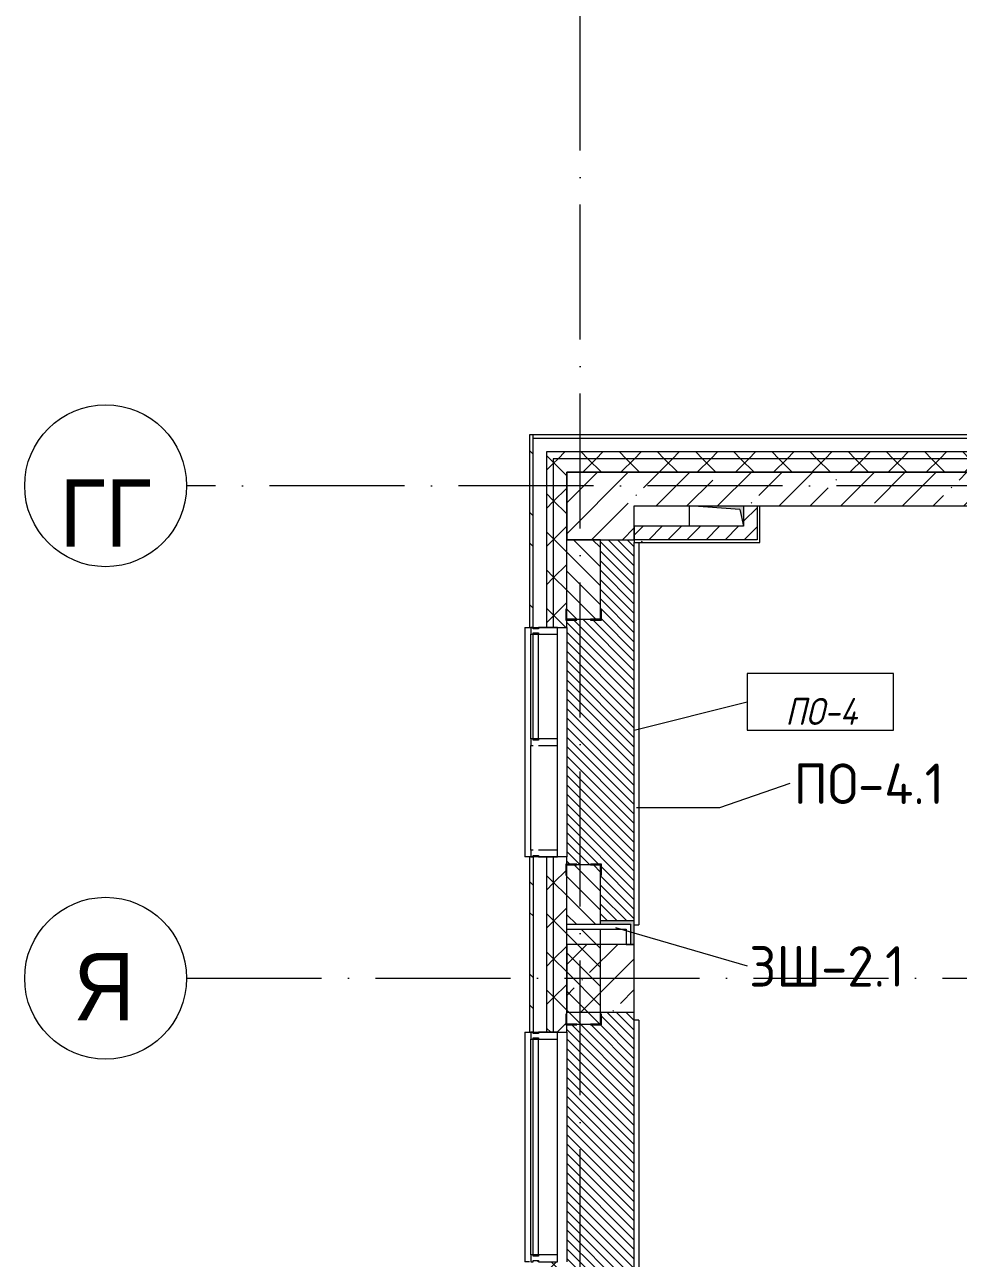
# Model space of a CAD drawing. Header units: millimetres. Extents: x -6467 to 106027, y -7090 to 195095.
# Drawn here: x -6467 to 451, y 41906 to 51047 of the extents above; entities that cross this region are included whole.
import ezdxf

# ---------------------------------------------------------------- set-up
doc = ezdxf.new("R2010")
doc.units = ezdxf.units.MM
doc.linetypes.add('50_200_ШТРИХ_1Т_ш5_п1_п1_', pattern=[1400, 1000, -200, 0, -200])
for name, color, linetype, lineweight in [('A-FLOR', 7, 'Continuous', 9), ('A-FLOR-IDEN', 7, 'Continuous', 9), ('A-GLAZ', 7, 'Continuous', 5), ('A-GLAZ-CWMG', 7, 'Continuous', 9), ('A-GLAZ-CWMG-1', 7, 'Continuous', 20), ('A-WALL', 7, 'Continuous', 5), ('A-WALL-FNSH-1', 7, 'Continuous', 5), ('A-WALL-IDEN', 7, 'Continuous', 9), ('I-WALL', 7, 'Continuous', 5), ('S-COLS-1', 7, 'Continuous', 5)]:
    doc.layers.add(name, color=color, linetype=linetype, lineweight=lineweight)
for name, color, linetype, lineweight, true_color in [('A-FLOR-PATT-1', 7, 'Continuous', 5, 0xd61c12), ('A-GENM-1', 7, 'Continuous', 9, 0xaaaaaa), ('A-GENM-2', 7, 'Continuous', 20, 0xaaaaaa), ('A-WALL-1', 7, 'Continuous', 5, 0x77b143), ('A-WALL-3', 7, 'Continuous', 5, 0x787878), ('I-WALL-1', 7, 'Continuous', 5, 0x787878), ('M-EQPM-1', 7, 'Continuous', 9, 0xaaaaaa), ('M-EQPM-2', 7, 'Continuous', 9, 0xe2e2e2), ('Оси-1', 7, 'Continuous', 20, 0xaaaaaa), ('Оси-2', 7, 'Continuous', 9, 0xaaaaaa), ('Оси-3', 7, '50_200_ШТРИХ_1Т_ш5_п1_п1_', 9, 0xaaaaaa)]:
    doc.layers.add(name, color=color, linetype=linetype, lineweight=lineweight, true_color=true_color)
doc.styles.add('Arial', font='arial.ttf', dxfattribs={"width": 0.9, "height": 500})
doc.styles.add('GOST Common', font='', dxfattribs={"height": 300})
doc.styles.add('GOST Common_I', font='', dxfattribs={"width": 0.9, "height": 200})
doc.styles.get('GOST Common').set_extended_font_data('GOST Common')
doc.styles.get('GOST Common_I').set_extended_font_data('GOST Common', italic=True)
pattern_1 = [(45, (0, 0), (-228.0985, 228.0985), []), (45, (228.1, 0), (-228.0985, 228.0985), [403.225, -80.645, 6.706, -73.939])]
pattern_2 = [(45, (0, 0), (-141.42136, 141.42136), []), (135, (0, 0), (-141.42136, -141.42136), [])]
pattern_3 = [(0, (0, 0), (406.4, 101.6), [6.706, -298.094, 6.706, -298.094, -1625.6]), (0, (0, 0), (406.4, 101.6), [-609.6, 6.706, -602.894, 6.706, -298.094, -711.2]), (0, (0, 0), (406.4, 101.6), [-1524, 6.706, -196.494, 6.706, -501.294]), (120, (152.4, 50.8), (-291.18818, 301.15272), [6.706, -298.094, 6.706, -298.094, -1625.6]), (120, (152.4, 50.8), (-291.18818, 301.15272), [-609.6, 6.706, -602.894, 6.706, -298.094, -711.2]), (120, (152.4, 50.8), (-291.18818, 301.15272), [-1524, 6.706, -196.494, 6.706, -501.294]), (240, (203.2, 254), (-115.21182, -402.75272), [6.706, -298.094, 6.706, -298.094, -1625.6]), (240, (203.2, 254), (-115.21182, -402.75272), [-609.6, 6.706, -602.894, 6.706, -298.094, -711.2]), (240, (203.2, 254), (-115.21182, -402.75272), [-1524, 6.706, -196.494, 6.706, -501.294])]
pattern_4 = [(45, (0, 0), (-70.71068, 70.71068), [])]

# ---------------------------------------------------------------- blocks, each defined once
blk = doc.blocks.new('Прямоугольный импост - Импост структурный с накладкой - 180мм-22437098-АИ_План этажа Радиаторы_2')
at = {"layer": 'A-GLAZ-CWMG-1'}
for p, q in [((-50, 0), (-50, 17)), ((-50, 17), (0, 17)), ((-40, 0), (-50, 0)), ((-40, -40), (-40, 0)), ((0, 0), (-10, 0)), ((-10, 0), (-10, -40)), ((0, 17), (0, 0)), ((-50, -180), (-50, -40)), ((-50, -40), (-40, -40)), ((-10, -40), (0, -40)), ((0, -40), (0, -180)), ((0, -180), (-50, -180))]:
    blk.add_line(p, q, dxfattribs=at)
blk = doc.blocks.new('Прямоугольный импост - Импост структурный с накладкой - 180мм-22437099-АИ_План этажа Радиаторы_2')
at = {"layer": 'A-GLAZ-CWMG-1'}
for p, q in [((0, 17), (-50, 17)), ((-50, 17), (-50, 0)), ((-50, 0), (-40, 0)), ((-40, 0), (-40, -40)), ((-10, -40), (-10, 0)), ((-10, 0), (0, 0)), ((0, 0), (0, 17)), ((-40, -40), (-50, -40)), ((-50, -40), (-50, -180)), ((0, -40), (-10, -40)), ((0, -180), (0, -40)), ((-50, -180), (0, -180))]:
    blk.add_line(p, q, dxfattribs=at)
blk = doc.blocks.new('Прямоугольный импост - Импост структурный с накладкой - 180мм-V235-АИ_План этажа Радиаторы_2')
at = {"layer": 'A-GLAZ-CWMG'}
for p, q in [((-2717, 56231), (-2717, 57831)), ((-2700, 57831), (-2660, 57831)), ((-2700, 56231), (-2700, 57831)), ((-2660, 56231), (-2660, 57831)), ((-2520, 56231), (-2520, 57831)), ((-2660, 56231), (-2700, 56231))]:
    blk.add_line(p, q, dxfattribs=at)
blk = doc.blocks.new('Прямоугольный импост - Импост структурный с накладкой - 180мм-22437111-АИ_План этажа Радиаторы_2')
at = {"layer": 'A-GLAZ-CWMG-1'}
for p, q in [((-50, 0), (-50, 17)), ((-50, 17), (0, 17)), ((0, 0), (-10, 0)), ((-10, 0), (-10, -40)), ((0, 17), (0, 0)), ((-50, -180), (-50, -40)), ((-10, -40), (0, -40)), ((0, -40), (0, -180)), ((0, -180), (-50, -180))]:
    blk.add_line(p, q, dxfattribs=at)
blk = doc.blocks.new('Прямоугольный импост - Импост структурный с накладкой - 180мм-22071093-АИ_План этажа Радиаторы_2')
at = {"layer": 'A-GLAZ-CWMG'}
for p, q in [((23480, 63231), (23480, 64006)), ((23497, 64006), (23537, 64006)), ((23497, 63231), (23497, 64006)), ((23537, 63231), (23537, 64006)), ((23677, 63231), (23677, 64006)), ((23537, 63231), (23497, 63231))]:
    blk.add_line(p, q, dxfattribs=at)
blk = doc.blocks.new('Прямоугольный импост - Импост структурный с накладкой - 180мм-V232-АИ_План этажа Радиаторы_2')
at = {"layer": 'A-GLAZ-CWMG'}
for p, q in [((6637, 55111), (5862, 55111)), ((6637, 54914), (5862, 54914))]:
    blk.add_line(p, q, dxfattribs=at)
blk = doc.blocks.new('Прямоугольный импост - Импост структурный с накладкой - 180мм-V237-АИ_План этажа Радиаторы_2')
at = {"layer": 'A-GLAZ-CWMG-1'}
for p, q in [((-25, 0), (-25, 17)), ((-25, 17), (25, 17)), ((-15, 0), (-25, 0)), ((-15, -40), (-15, 0)), ((25, 17), (25, 0)), ((-25, -180), (-25, -40)), ((-25, -40), (-15, -40)), ((25, -40), (25, -180)), ((25, -180), (-25, -180))]:
    blk.add_line(p, q, dxfattribs=at)
blk = doc.blocks.new('Прямоугольный импост - Импост структурный с накладкой - 180мм-22437157-АИ_План этажа Радиаторы_2')
at = {"layer": 'A-GLAZ-CWMG-1'}
for p, q in [((0, 17), (-50, 17)), ((-50, 17), (-50, 0)), ((-50, 0), (-40, 0)), ((-40, 0), (-40, -40)), ((-10, -40), (-10, 0)), ((-10, 0), (0, 0)), ((0, 0), (0, 17)), ((-40, -40), (-50, -40)), ((-50, -40), (-50, -180)), ((0, -40), (-10, -40)), ((0, -180), (0, -40)), ((-50, -180), (0, -180))]:
    blk.add_line(p, q, dxfattribs=at)
blk = doc.blocks.new('Канал вертикальный прямоугольный - Шахта - значок проема-24087328-АИ_План этажа Радиаторы_2')
at = {"layer": 'M-EQPM-2'}
blk.add_hatch(color=256, dxfattribs=at).paths.add_polyline_path([(75, 200), (-75, 200), (-75, -200), (-47.5, 172.5)])
at = {"layer": 'M-EQPM-1'}
for p, q in [((-75, -200), (-75, 200)), ((-75, 200), (75, 200)), ((-47.5, 172.5), (75, 200)), ((75, 200), (75, -200)), ((-47.5, 172.5), (-75, -200)), ((75, -200), (-75, -200))]:
    blk.add_line(p, q, dxfattribs=at)
blk = doc.blocks.new('Фахверк _газобетон торцы_247 - Фахверк _газобетон торцы_-25571680-АИ_План этажа Радиаторы_2')
at = {"layer": 'A-GENM-2'}
for p, q in [((89406, 11134.7), (89325, 11134.7)), ((89325, 11134.7), (89325, 11128.7)), ((89325, 11128.7), (89400, 11128.7)), ((89400, 11128.7), (89400, 11053.7)), ((89406, 11053.7), (89406, 11134.7)), ((89400, 11053.7), (89406, 11053.7)), ((89400, 10878.7), (89325, 10878.7)), ((89325, 10878.7), (89325, 10872.7)), ((89400, 10953.7), (89400, 10878.7)), ((89406, 10953.7), (89400, 10953.7)), ((89406, 10872.7), (89406, 10953.7)), ((89325, 10872.7), (89406, 10872.7))]:
    blk.add_line(p, q, dxfattribs=at)
blk = doc.blocks.new('Фахверк _газобетон торцы_248 - Фахверк _газобетон торцы_-25571700-АИ_План этажа Радиаторы_2')
at = {"layer": 'A-GENM-2'}
for p, q in [((89406, 11134.7), (89325, 11134.7)), ((89325, 11134.7), (89325, 11128.7)), ((89325, 11128.7), (89400, 11128.7)), ((89400, 11128.7), (89400, 11053.7)), ((89406, 11053.7), (89406, 11134.7)), ((89400, 11053.7), (89406, 11053.7)), ((89400, 10878.7), (89325, 10878.7)), ((89325, 10878.7), (89325, 10872.7)), ((89400, 10953.7), (89400, 10878.7)), ((89406, 10953.7), (89400, 10953.7)), ((89406, 10872.7), (89406, 10953.7)), ((89325, 10872.7), (89406, 10872.7))]:
    blk.add_line(p, q, dxfattribs=at)
blk = doc.blocks.new('Фахверк _газобетон торцы_250 - Фахверк _газобетон торцы_-25571740-АИ_План этажа Радиаторы_2')
at = {"layer": 'A-GENM-2'}
for p, q in [((89406, 11134.7), (89325, 11134.7)), ((89325, 11134.7), (89325, 11128.7)), ((89325, 11128.7), (89400, 11128.7)), ((89400, 11128.7), (89400, 11053.7)), ((89406, 11053.7), (89406, 11134.7)), ((89400, 11053.7), (89406, 11053.7)), ((89400, 10878.7), (89325, 10878.7)), ((89325, 10878.7), (89325, 10872.7)), ((89400, 10953.7), (89400, 10878.7)), ((89406, 10953.7), (89400, 10953.7)), ((89406, 10872.7), (89406, 10953.7)), ((89325, 10872.7), (89406, 10872.7))]:
    blk.add_line(p, q, dxfattribs=at)
blk = doc.blocks.new('Отлив_СКБ - Отлив витража-V395-АИ_План этажа Радиаторы_2')
at = {"layer": 'A-GLAZ'}
for p, q in [((0, 67), (0, 100)), ((1700, 100), (0, 100)), ((1700, 100), (1700, 67)), ((0, 2), (10, 2)), ((865, 2), (875, 2)), ((1650, 2), (1660, 2)), ((1690, 2), (1700, 2))]:
    blk.add_line(p, q, dxfattribs=at)
blk = doc.blocks.new('Отлив_СКБ - Отлив витража-V396-АИ_План этажа Радиаторы_2')
at = {"layer": 'A-GLAZ'}
for p, q in [((0, 67), (0, 100)), ((1700, 100), (0, 100)), ((1700, 100), (1700, 67)), ((0, 2), (10, 2)), ((40, 2), (50, 2)), ((1650, 2), (1660, 2)), ((1690, 2), (1700, 2))]:
    blk.add_line(p, q, dxfattribs=at)
blk = doc.blocks.new('Ось сетки - Круг_Ø6_00__ISO-2_5_0_9K_-17386508-АИ_План этажа Радиаторы_2')
at = {"layer": 'Оси-1'}
blk.add_circle((0, 0), 3, dxfattribs=at)
blk = doc.blocks.new('AAR_СКБ_Марка_Перекрытия_1 мм - Марка пола-27961726-АИ_План этажа Радиаторы_2')
at = {"layer": 'A-FLOR-IDEN'}
for p, q in [((2.723, 2.101), (-2.69, 2.101)), ((-2.69, 2.101), (-2.69, 0)), ((2.723, 0), (2.723, 2.101)), ((-2.69, 0), (2.723, 0))]:
    blk.add_line(p, q, dxfattribs=at)

msp = doc.modelspace()

# ---------------------------------------------------------------- hatches: boundary and pattern name
at = {"layer": 'A-FLOR-PATT-1'}
h = msp.add_hatch(dxfattribs=at)
h.set_pattern_fill('FP_258', color=256, style=0, pattern_type=2)
h.set_pattern_definition([(315, (-2200, 45731.04), (35.3553, 35.3553), [])])
h.paths.add_polyline_path([(-1975, 44406), (-1950, 44406), (-1950, 47231), (-2200, 47231), (-2200, 46716), (-2194, 46716), (-2194, 46635), (-2275, 46635), (-2275, 46641), (-2375, 46641), (-2375, 46635), (-2450, 46635), (-2449.2, 44827), (-2375, 44827), (-2375, 44821), (-2275, 44821), (-2275, 44827), (-2194, 44827), (-2194, 44746), (-2200, 44746), (-2200, 44406), (-2010, 44406)])
h = msp.add_hatch(dxfattribs=at)
h.set_pattern_fill('FP_259', color=256, style=0, pattern_type=2)
h.set_pattern_definition([(315, (-2200, 41230.87), (35.3553, 35.3553), [])])
h.paths.add_polyline_path([(-2194, 38921), (-1950, 38921), (-1950, 43731), (-2200, 43731), (-2200, 43716), (-2194, 43716), (-2194, 43635), (-2275, 43635), (-2275, 43641), (-2375, 43641), (-2375, 43635), (-2450, 43635), (-2449.2, 41827), (-2375, 41827), (-2375, 41821), (-2275, 41821), (-2275, 41827), (-2194, 41827), (-2194, 41746), (-2200, 41746), (-2200, 40816), (-2194, 40816), (-2194, 40735), (-2275, 40735), (-2275, 40741), (-2375, 40741), (-2375, 40735), (-2450, 40735), (-2450, 38927), (-2375, 38927), (-2375, 38921), (-2275, 38921), (-2275, 38927), (-2194, 38927), (-2194, 38921.6)])
at = {"layer": 'A-WALL'}
h = msp.add_hatch(dxfattribs=at)
h.set_pattern_fill('FP_125', color=256, style=0, pattern_type=2)
h.set_pattern_definition(pattern_2)
h.paths.add_polyline_path([(-2600, -2019), (-2550, -2019), (-2550, 7081.1), (-2600, 7081.1), (-2600, -1919)])
h.paths.add_polyline_path([(-2600, 8781.1), (-2550, 8781.1), (-2550, 11881), (-2600, 11881), (-2600, 8839.1)])
h.paths.add_polyline_path([(-2569.8, 13581), (-2550, 13581), (-2550, 15031), (-2600, 15031), (-2600, 13581)])
h.paths.add_polyline_path([(-2569.8, 16731), (-2550, 16731), (-2550, 17881), (-2600, 17881), (-2600, 16731)])
h.paths.add_polyline_path([(-2569.8, 19581), (-2550, 19581), (-2550, 20881), (-2600, 20881), (-2600, 19581)])
h.paths.add_polyline_path([(-2569.8, 22581), (-2550, 22581), (-2550, 23881), (-2600, 23881), (-2600, 22581)])
h.paths.add_polyline_path([(-2569.8, 25581), (-2550, 25581), (-2550, 26881), (-2600, 26881), (-2600, 25581)])
h.paths.add_polyline_path([(-2550, 28581), (-2550, 29881), (-2600, 29881), (-2600, 28581)])
h.paths.add_polyline_path([(-2600, 31581), (-2550, 31581), (-2550, 32881), (-2600, 32881), (-2600, 32068.8)])
h.paths.add_polyline_path([(-2569.8, 34581), (-2550, 34581), (-2550, 35741), (-2600, 35741), (-2600, 34581)])
h.paths.add_polyline_path([(-2600, 37581), (-2550, 37581), (-2550, 38981), (-2600, 38981), (-2600, 37700.2)])
h.paths.add_polyline_path([(-2569.8, 40681), (-2550, 40681), (-2550, 41881), (-2600, 41881), (-2600, 40681)])
h.paths.add_polyline_path([(-2569.8, 43581), (-2550, 43581), (-2550, 44881), (-2600, 44881), (-2600, 43581)])
h.paths.add_polyline_path([(-2600, 46581), (-2550, 46581), (-2550, 47881), (-2600, 47881), (-2600, 46851.3)])
h = msp.add_hatch(dxfattribs=at)
h.set_pattern_fill('FP_125', color=256, style=0, pattern_type=2)
h.set_pattern_definition(pattern_2)
h.paths.add_polyline_path([(23650, 47831), (23700, 47831), (23700, 47881), (15800, 47881), (15800, 47831), (22760.4, 47831)])
h.paths.add_polyline_path([(14800, 47831), (14800, 47881), (13465, 47881), (13465, 47831), (14455.5, 47831)])
h.paths.add_polyline_path([(5600, 47831), (5600, 47881), (-2550, 47881), (-2550, 47831), (2828.5, 47831)])
h = msp.add_hatch(dxfattribs=at)
h.set_pattern_fill('FP_125', color=256, style=0, pattern_type=2)
h.set_pattern_definition(pattern_2)
h.paths.add_polyline_path([(-2450, -1919), (-2450, 7081.1), (-2550, 7081.1), (-2550, -1919)])
h.paths.add_polyline_path([(-2550, 8781.1), (-2450, 8781.1), (-2450, 11881), (-2550, 11881), (-2550, 8839.1)])
h.paths.add_polyline_path([(-2450, 13581), (-2450, 15031), (-2550, 15031), (-2550, 13581)])
h.paths.add_polyline_path([(-2450, 16731), (-2450, 17881), (-2550, 17881), (-2550, 16731)])
h.paths.add_polyline_path([(-2550, 19581), (-2450, 19581), (-2450, 20881), (-2550, 20881), (-2550, 20102)])
h.paths.add_polyline_path([(-2550, 22581), (-2450, 22581), (-2450, 23881), (-2550, 23881), (-2550, 22917.7)])
h.paths.add_polyline_path([(-2550, 25581), (-2450, 25581), (-2450, 26881), (-2550, 26881), (-2550, 25733.4)])
h.paths.add_polyline_path([(-2450, 28581), (-2450, 29881), (-2550, 29881), (-2550, 28581)])
h.paths.add_polyline_path([(-2450, 31581), (-2450, 32881), (-2550, 32881), (-2550, 31581)])
h.paths.add_polyline_path([(-2450, 34581), (-2450, 35741), (-2550, 35741), (-2550, 34581)])
h.paths.add_polyline_path([(-2450, 37581), (-2450, 38981), (-2550, 38981), (-2550, 37581)])
h.paths.add_polyline_path([(-2550, 40681), (-2450, 40681), (-2450, 41881), (-2550, 41881), (-2550, 41219.9)])
h.paths.add_polyline_path([(-2450, 43581), (-2450, 44881), (-2550, 44881), (-2550, 43581)])
h.paths.add_polyline_path([(-2550, 46581), (-2450, 46581), (-2450, 47831), (-2550, 47831), (-2550, 46851.3)])
h = msp.add_hatch(dxfattribs=at)
h.set_pattern_fill('FP_125', color=256, style=0, pattern_type=2)
h.set_pattern_definition(pattern_2)
h.paths.add_polyline_path([(23550, 47731), (23650, 47731), (23650, 47831), (15800, 47831), (15800, 47731), (22760.4, 47731)])
h.paths.add_polyline_path([(14800, 47731), (14800, 47831), (13465, 47831), (13465, 47731), (14455.5, 47731)])
h.paths.add_polyline_path([(5600, 47731), (5600, 47831), (-2450, 47831), (-2450, 47731), (2828.5, 47731)])
h = msp.add_hatch(dxfattribs=at)
h.set_pattern_fill('FP_1', color=256, style=0, pattern_type=2)
h.set_pattern_definition(pattern_1)
h.paths.add_polyline_path([(4489.5, 47481), (5100, 47481), (5100, 47731), (-1950, 47731), (-1950, 47481), (2828.5, 47481)])
at = {"layer": 'A-WALL-1'}
for points in [[(-1975, 44381), (-1975, 44406), (-2200, 44406), (-2200, 44381), (-2010, 44381)], [(-1950, 44231), (-1950, 44406), (-1975, 44406), (-1975, 44231)]]:
    msp.add_hatch(color=256, dxfattribs=at).paths.add_polyline_path(points)
at = {"layer": 'A-WALL-3'}
h = msp.add_hatch(dxfattribs=at)
h.set_pattern_fill('FP_124', color=256, style=0, pattern_type=2)
h.set_pattern_definition([(135, (0, 0), (-342.148, -342.148), []), (135, (228.1, 0), (-342.148, -342.148), [])])
h.paths.add_polyline_path([(-2700, -2169), (-2700, 7081.1), (-2727, 7081.1), (-2727, -2169)])
h.paths.add_polyline_path([(-2700, 8781.1), (-2700, 11881), (-2727, 11881), (-2727, 8781.1)])
h.paths.add_polyline_path([(-2727, 13581), (-2700, 13581), (-2700, 15031), (-2727, 15031), (-2727, 13766.6)])
h.paths.add_polyline_path([(-2727, 16731), (-2700, 16731), (-2700, 17881), (-2727, 17881), (-2727, 17286.3)])
h.paths.add_polyline_path([(-2700, 19581), (-2700, 20881), (-2727, 20881), (-2727, 19581)])
h.paths.add_polyline_path([(-2700, 22581), (-2700, 23881), (-2727, 23881), (-2727, 22581)])
h.paths.add_polyline_path([(-2727, 25581), (-2700, 25581), (-2700, 26881), (-2727, 26881), (-2727, 25733.4)])
h.paths.add_polyline_path([(-2727, 28581), (-2700, 28581), (-2700, 29881), (-2727, 29881), (-2727, 29253.1)])
h.paths.add_polyline_path([(-2700, 31581), (-2700, 32881), (-2727, 32881), (-2727, 31581)])
h.paths.add_polyline_path([(-2700, 34581), (-2700, 35741), (-2727, 35741), (-2727, 34581)])
h.paths.add_polyline_path([(-2727, 37581), (-2700, 37581), (-2700, 38981), (-2727, 38981), (-2727, 37700.2)])
h.paths.add_polyline_path([(-2727, 40681), (-2700, 40681), (-2700, 41881), (-2727, 41881), (-2727, 41219.9)])
h.paths.add_polyline_path([(-2727, 43581), (-2700, 43581), (-2700, 44881), (-2727, 44881), (-2727, 44035.6)])
h.paths.add_polyline_path([(-2700, 46581), (-2700, 48008), (-2727, 48008), (-2727, 46581)])
at = {"layer": 'I-WALL'}
h = msp.add_hatch(dxfattribs=at)
h.set_pattern_fill('FP_4', color=256, style=0, pattern_type=2)
h.set_pattern_definition(pattern_4)
h.paths.add_polyline_path([(-1040, 47231), (-1040, 47481), (-1140, 47481), (-1140, 47231), (-1117.6, 47231)])
h = msp.add_hatch(dxfattribs=at)
h.set_pattern_fill('FP_4', color=256, style=0, pattern_type=2)
h.set_pattern_definition(pattern_4)
h.paths.add_polyline_path([(-1167.5, 47231), (-1140, 47231), (-1140, 47331), (-1950, 47331), (-1950, 47231)])
h = msp.add_hatch(dxfattribs=at)
h.set_pattern_fill('FP_2', color=256, style=0, pattern_type=2)
h.set_pattern_definition([(135, (0, 0), (-70.71068, -70.71068), [])])
h.paths.add_polyline_path([(-2200, 5821), (-2200, 5831), (-2450, 5831), (-2450, 5821)])
h.paths.add_polyline_path([(-2450, 6331), (-2200, 6331), (-2200, 6441), (-2450, 6441)])
h.paths.add_polyline_path([(-2450, 6476), (-2200, 6476), (-2200, 7021), (-2450, 7021), (-2450, 6727.3)])
h.paths.add_polyline_path([(-2450, 8841), (-2200, 8841), (-2200, 10181), (-2450, 10181), (-2450, 9543)])
h.paths.add_polyline_path([(-2450, 10216), (-2200, 10216), (-2200, 11821), (-2450, 11821), (-2450, 10950.9)])
h.paths.add_polyline_path([(-2200, 13641), (-2200, 14971), (-2450, 14971), (-2450, 13641)])
h.paths.add_polyline_path([(-2450, 16791), (-2200, 16791), (-2200, 17821), (-2450, 17821), (-2450, 17286.3)])
h.paths.add_polyline_path([(-2450, 19641), (-2200, 19641), (-2200, 20821), (-2450, 20821), (-2450, 20102)])
h.paths.add_polyline_path([(-2200, 22641), (-2200, 23031), (-2450, 23031), (-2450, 22641)])
h.paths.add_polyline_path([(-2200, 23066), (-2200, 23821), (-2450, 23821), (-2450, 23066)])
h.paths.add_polyline_path([(-2450, 25641), (-2200, 25641), (-2200, 26056), (-2450, 26056), (-2450, 25733.4)])
h.paths.add_polyline_path([(-2450, 26091), (-2200, 26091), (-2200, 26206), (-2450, 26206)])
h.paths.add_polyline_path([(-2450, 32206), (-2200, 32206), (-2200, 32231), (-2450, 32231)])
h.paths.add_polyline_path([(-2200, 32731), (-2200, 32821), (-2450, 32821), (-2450, 32731), (-2413.4, 32731)])
h.paths.add_polyline_path([(-2450, 34641), (-2200, 34641), (-2200, 35231), (-2450, 35231), (-2450, 34884.5)])
h.paths.add_polyline_path([(-2200, 35731), (-2200, 35821), (-2450, 35821), (-2450, 35731), (-2219.1, 35731)])
h.paths.add_polyline_path([(-2450, 37641), (-2200, 37641), (-2200, 38230.7), (-2450, 38230.7), (-2450, 37700.2)])
h.paths.add_polyline_path([(-2450, 38730.7), (-2200, 38730.7), (-2200, 38861), (-2450, 38861)])
h.paths.add_polyline_path([(-2450, 38896), (-2200, 38896), (-2200, 38921), (-2450, 38921)])
h.paths.add_polyline_path([(-2200, 40741), (-2200, 41821), (-2450, 41821), (-2450, 40741)])
h.paths.add_polyline_path([(-2200, 43641), (-2200, 44346), (-2450, 44346), (-2450, 43641)])
h.paths.add_polyline_path([(-2450, 44381), (-2200, 44381), (-2200, 44821), (-2450, 44821), (-2450, 44739.5)])
h.paths.add_polyline_path([(-2200, 46641), (-2200, 47231), (-2450, 47231), (-2450, 46641)])
at = {"layer": 'I-WALL-1'}
h = msp.add_hatch(dxfattribs=at)
h.set_pattern_fill('FP_3', color=256, style=0, pattern_type=2)
h.set_pattern_definition(pattern_3)
h.paths.add_polyline_path([(-1020, 47211), (-1020, 47481), (-1040, 47481), (-1040, 47211)])
h = msp.add_hatch(dxfattribs=at)
h.set_pattern_fill('FP_3', color=256, style=0, pattern_type=2)
h.set_pattern_definition(pattern_3)
h.paths.add_polyline_path([(-1950, 47211), (-1040, 47211), (-1040, 47231), (-1950, 47231)])
at = {"layer": 'S-COLS-1'}
h = msp.add_hatch(dxfattribs=at)
h.set_pattern_fill('FP_1', color=256, style=0, pattern_type=2)
h.set_pattern_definition(pattern_1)
h.paths.add_polyline_path([(-2450, 47231), (-1950, 47231), (-1950, 47731), (-2450, 47731), (-2450, 47555.3)])
h = msp.add_hatch(dxfattribs=at)
h.set_pattern_fill('FP_1', color=256, style=0, pattern_type=2)
h.set_pattern_definition(pattern_1)
h.paths.add_polyline_path([(-2450, 43731), (-1950, 43731), (-1950, 44231), (-2450, 44231), (-2450, 44035.6)])

# ---------------------------------------------------------------- linework, layer by layer
at = {"layer": 'A-FLOR'}
for p, q in [((-1950, 44406), (-1950, 47211)), ((-2450, 46581), (-2450, 44881)), ((-1950, 38921), (-1950, 43731)), ((-2450, 43581), (-2450, 41881))]:
    msp.add_line(p, q, dxfattribs=at)
at = {"layer": 'A-FLOR-IDEN'}
msp.add_line((-1950, 45818.5), (-1112.2, 46028.7), dxfattribs=at)
at = {"layer": 'A-WALL'}
for p, q in [((-2700, 46581), (-2700, 48008)), ((5600, 47981), (-2700, 47981)), ((-2600, 47881), (-2600, 46581)), ((5600, 47881), (-2600, 47881)), ((-2550, 47831), (-2550, 46581)), ((5600, 47831), (-2550, 47831)), ((5100, 47731), (-1950, 47731)), ((-1950, 47481), (-1540, 47481)), ((-1140, 47481), (5100, 47481)), ((-1040, 47481), (-1040, 47231)), ((-2200, 47231), (-2450, 47231)), ((-2200, 46641), (-2200, 47231)), ((-1040, 47231), (-1950, 47231)), ((-1915, 47211), (-1915, 44376)), ((-2450, 46641), (-2200, 46641)), ((-2700, 44881), (-2700, 43581)), ((-2600, 44881), (-2600, 43581)), ((-2550, 44881), (-2550, 43581)), ((-2200, 44821), (-2450, 44821)), ((-2200, 44381), (-2200, 44821)), ((-2450, 44381), (-1975, 44381)), ((-2450, 44346), (-2010, 44346)), ((-2200, 43641), (-2200, 44346)), ((-2010, 44346), (-2010, 44231)), ((-1975, 44231), (-1975, 44381)), ((-1950, 44376), (-1915, 44376)), ((-2010, 44231), (-1975, 44231)), ((-2450, 43641), (-2200, 43641)), ((-1915, 43671), (-1950, 43671)), ((-1915, 43671), (-1915, 38891))]:
    msp.add_line(p, q, dxfattribs=at)
at = {"layer": 'A-WALL-FNSH-1'}
for p, q in [((-2727, 48008), (-2727, 46581)), ((5600, 48008), (-2727, 48008)), ((-2450, 46581), (-2450, 47731)), ((-2450, 47731), (5600, 47731)), ((-1020, 47211), (-1020, 47481)), ((-1140, 47331), (-1950, 47331)), ((-1950, 47331), (-1950, 47211)), ((-1950, 47211), (-1020, 47211)), ((-2727, 46581), (-2450, 46581)), ((-2450, 44881), (-2727, 44881)), ((-2727, 44881), (-2727, 43581)), ((-2450, 43581), (-2450, 44881)), ((-1950, 44406), (-2200, 44406)), ((-1950, 44231), (-1950, 44406)), ((-1975, 44231), (-1950, 44231)), ((-2727, 43581), (-2450, 43581))]:
    msp.add_line(p, q, dxfattribs=at)
at = {"layer": 'A-WALL-IDEN'}
for p, q in [((-1316.8, 45246.2), (-793.8, 45425.9)), ((-1932.5, 45246.2), (-1316.8, 45246.2)), ((-2089.7, 44357), (-1112.2, 44072.6))]:
    msp.add_line(p, q, dxfattribs=at)
at = {"layer": 'S-COLS-1'}
for p, q in [((-1950, 47731), (-2450, 47731)), ((-2450, 47731), (-2450, 47231)), ((-1950, 47231), (-1950, 47481)), ((-2450, 47231), (-1950, 47231)), ((-1950, 44231), (-2450, 44231)), ((-2450, 44231), (-2450, 43731)), ((-1950, 43731), (-1950, 44231)), ((-2450, 43731), (-1950, 43731))]:
    msp.add_line(p, q, dxfattribs=at)
at = {"layer": 'Оси-3'}
for p, q in [((-2350, -5889.7), (-2350, 91281)), ((25750, 47631), (-5267.3, 47631)), ((-5267.3, 43981), (25750, 43981))]:
    msp.add_line(p, q, dxfattribs=at)

# ---------------------------------------------------------------- block references
at = {"layer": 'A-FLOR-IDEN', "xscale": 199.9999999999999, "yscale": 199.9999999999999, "zscale": 199.9999999999999}
msp.add_blockref('AAR_СКБ_Марка_Перекрытия_1 мм - Марка пола-27961726-АИ_План этажа Радиаторы_2', (-574.3, 45818.5), dxfattribs=at)
at = {"layer": 'A-GENM-1'}
for name, p, rotation in [('Фахверк _газобетон торцы_248 - Фахверк _газобетон торцы_-25571700-АИ_План этажа Радиаторы_2', (-13328.7, 136041), 270.0000000000001), ('Фахверк _газобетон торцы_247 - Фахверк _газобетон торцы_-25571680-АИ_План этажа Радиаторы_2', (8678.7, -44579), 89.99999999999974), ('Фахверк _газобетон торцы_250 - Фахверк _газобетон торцы_-25571740-АИ_План этажа Радиаторы_2', (-13328.7, 133041), 270.0000000000001)]:
    msp.add_blockref(name, p, dxfattribs=dict(at, rotation=rotation))
at = {"layer": 'A-GLAZ', "rotation": 89.99999999999937}
for name, p in [('Отлив_СКБ - Отлив витража-V395-АИ_План этажа Радиаторы_2', (-2660, 44881)), ('Отлив_СКБ - Отлив витража-V396-АИ_План этажа Радиаторы_2', (-2660, 41881))]:
    msp.add_blockref(name, p, dxfattribs=at)
at = {"layer": 'A-GLAZ-CWMG'}
for name, p, rotation in [('Прямоугольный импост - Импост структурный с накладкой - 180мм-22437157-АИ_План этажа Радиаторы_2', (-2700, 46581), 89.99999999999775), ('Прямоугольный импост - Импост структурный с накладкой - 180мм-V232-АИ_План этажа Радиаторы_2', (-57631, 51568), 269.9999999999995), ('Прямоугольный импост - Импост структурный с накладкой - 180мм-22437099-АИ_План этажа Радиаторы_2', (-2700, 43581), 89.99999999999775)]:
    msp.add_blockref(name, p, dxfattribs=dict(at, rotation=rotation))
for name, p in [('Прямоугольный импост - Импост структурный с накладкой - 180мм-22071093-АИ_План этажа Радиаторы_2', (-26197, -17475)), ('Прямоугольный импост - Импост структурный с накладкой - 180мм-V235-АИ_План этажа Радиаторы_2', (0, -14300))]:
    msp.add_blockref(name, p, dxfattribs=at)
at = {"layer": 'A-GLAZ-CWMG', "extrusion": (0, 0, -1), "rotation": 270.0000000000022}
for name, p in [('Прямоугольный импост - Импост структурный с накладкой - 180мм-V237-АИ_План этажа Радиаторы_2', (2700, 45731)), ('Прямоугольный импост - Импост структурный с накладкой - 180мм-22437111-АИ_План этажа Радиаторы_2', (2700, 44881)), ('Прямоугольный импост - Импост структурный с накладкой - 180мм-22437098-АИ_План этажа Радиаторы_2', (2700, 41881))]:
    msp.add_blockref(name, p, dxfattribs=at)
at = {"layer": 'M-EQPM-1', "rotation": 269.9999999999981}
msp.add_blockref('Канал вертикальный прямоугольный - Шахта - значок проема-24087328-АИ_План этажа Радиаторы_2', (-1340, 47406), dxfattribs=at)
at = {"layer": 'Оси-1', "xscale": 199.9999999999999, "yscale": 199.9999999999999, "zscale": 199.9999999999999}
for p, rotation in [((-5867.3, 47631), 89.9999999999998), ((-5867.3, 43981), 269.9999999999995)]:
    msp.add_blockref('Ось сетки - Круг_Ø6_00__ISO-2_5_0_9K_-17386508-АИ_План этажа Радиаторы_2', p, dxfattribs=dict(at, rotation=rotation))

# ---------------------------------------------------------------- texts
at = {"layer": 'A-FLOR-IDEN', "insert": (-564.1, 45958.3), "char_height": 200, "width": 572.4, "attachment_point": 5, "line_spacing_factor": 1.022766, "style": 'GOST Common_I'}
msp.add_mtext('\\pxqc,t0.9,1.8,2.7,3.6,4.5,5.4,6.3,7.2,8.1,9,9.9,10.8,11.7,12.6,13.5,14.4,15.3,16.2,17.1,18,18.9,19.8,20.7,21.6,22.5,23.4,24.3,25.2,26.1,27,27.9,28.8;{ПО-4}', dxfattribs=at)
at = {"layer": 'A-WALL-IDEN', "char_height": 300, "attachment_point": 2, "line_spacing_factor": 1.022766, "style": 'GOST Common'}
for s, insert, width in [('\\pxqc,t0.26667,0.53333,0.8,1.06667,1.33333,1.6,1.86667,2.13333,2.4,2.66667,2.93333,3.2,3.46667,3.73333,4,4.26667,4.53333,4.8,5.06667,5.33333,5.6,5.86667,6.13333,6.4,6.66667,6.93333,7.2,7.46667,7.73333,8,8.26667,8.53333;{ПО-4.1}', (-211.8, 45572.4), 1178), ('\\pxqc,t0.26667,0.53333,0.8,1.06667,1.33333,1.6,1.86667,2.13333,2.4,2.66667,2.93333,3.2,3.46667,3.73333,4,4.26667,4.53333,4.8,5.06667,5.33333,5.6,5.86667,6.13333,6.4,6.66667,6.93333,7.2,7.46667,7.73333,8,8.26667,8.53333;{ЗШ-2.1}', (-523.2, 44219), 1190)]:
    msp.add_mtext(s, dxfattribs=dict(at, insert=insert, width=width))
at = {"layer": 'Оси-2', "char_height": 500, "attachment_point": 5, "line_spacing_factor": 0.936439, "style": 'Arial'}
for s, insert, width in [('\\pxqc,t4.572,9.144,13.716,18.288,22.86,27.432,32.004,36.576,41.148,45.72,50.292,54.864,59.436,64.008,68.58,73.152,77.724,82.296,86.868,91.44,96.012,100.584,105.156,109.728,114.3,118.872,123.444,128.016,132.588,137.16,141.732,146.304;{ГГ}', (-5867.6, 47428.2), 702), ('\\pxqc,t4.572,9.144,13.716,18.288,22.86,27.432,32.004,36.576,41.148,45.72,50.292,54.864,59.436,64.008,68.58,73.152,77.724,82.296,86.868,91.44,96.012,100.584,105.156,109.728,114.3,118.872,123.444,128.016,132.588,137.16,141.732,146.304;{Я}', (-5878.8, 43919.3), 464.4)]:
    msp.add_mtext(s, dxfattribs=dict(at, insert=insert, width=width))

doc.saveas('drawing.dxf')
